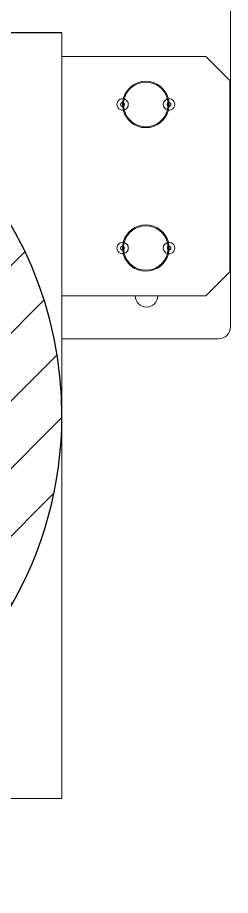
# Model space of a CAD drawing. Extents: x 7.8 to 40.8, y 9.2 to 40.5.
# Drawn here: x 25.88 to 30.32, y 9.21 to 27.56 of the extents above; entities that cross this region are included whole.
import ezdxf

# ---------------------------------------------------------------- set-up
doc = ezdxf.new("R2010")
doc.units = 0
doc.header["$LTSCALE"] = 0.5
doc.header["$MEASUREMENT"] = 0
doc.layers.add('DIM', color=1, linetype='CONTINUOUS')
doc.layers.add('OBJ', color=3, linetype='CONTINUOUS')

msp = doc.modelspace()

# ---------------------------------------------------------------- hatches: boundary and pattern name
at = {"layer": 'DIM'}
h = msp.add_hatch(dxfattribs=at)
h.set_pattern_fill('ANSI31', color=256, scale=8, style=0)
h.set_pattern_definition([(45, (28.5269, -51.2071), (-0.707107, 0.707107), [])])
edge = h.paths.add_edge_path()
edge.add_arc((18.8069968, 19.2415666), 8.0000016, 0, 90)
edge.add_line((18.8069968, 27.2415682), (10.5569969, 27.2415682))
edge.add_line((10.5569969, 27.2415682), (10.5569969, 9.7661808))
edge.add_line((10.5569969, 9.7661808), (11.3394682, 9.2140751))
edge.add_line((11.3394682, 9.2140751), (12.6714125, 9.2465323))
edge.add_line((12.6714125, 9.2465323), (13.5569968, 9.7661808))
edge.add_line((13.5569968, 9.7661808), (14.1982749, 9.8956785))
edge.add_line((14.1982749, 9.8956785), (14.9319968, 9.7661808))
edge.add_line((14.9319968, 9.7661808), (14.9319968, 11.2415649))
edge.add_line((14.9319968, 11.2415649), (15.2036378, 12.255343))
edge.add_line((15.2036378, 12.255343), (22.7047787, 12.255343))
edge.add_arc((18.8069968, 19.2415666), 8.0000016, 299.15819704, 360)

# ---------------------------------------------------------------- linework, layer by layer
at = {"layer": 'OBJ', "linetype": 'Continuous', "lineweight": 15}
for p, q in [((30.3222474, 21.0940953), (30.3222474, 28.7240953)), ((26.8069965, 27.2415682), (26.8069965, 11.2415649)), ((26.8069965, 26.741565), (29.8069969, 26.741565)), ((30.3069965, 26.2415665), (29.8069969, 26.741565)), ((30.3069965, 26.2415665), (30.3069965, 22.2415645)), ((29.8069969, 21.741566), (30.3069965, 22.2415645)), ((29.8069969, 21.741566), (26.8069965, 21.741566)), ((26.8069965, 20.8440937), (30.0722469, 20.8440937)), ((26.8069965, 11.2415649), (14.9319968, 11.2415649))]:
    msp.add_line(p, q, dxfattribs=at)
at = {"layer": 'OBJ'}
msp.add_line((18.8069968, 27.2415682), (26.8069965, 27.2415682), dxfattribs=at)
for start, end in [(0, 90), (299.15819704, 0)]:
    msp.add_arc((18.8069968, 19.2415666), 8.0000016, start, end, dxfattribs=at)
at = {"layer": 'OBJ', "linetype": 'Continuous', "lineweight": 15}
for centre, radius, start, end in [((28.5569968, 25.7415666), 0.485, 14.2126868, 165.7873132), ((28.5569968, 25.7415666), 0.465, 14.31261798, 165.68738202), ((28.0719968, 25.7415666), 0.12, 82.8936566, 277.1063434), ((28.0719968, 25.7415666), 0.04, 87.6366173, 272.3633827), ((28.5569968, 25.7415666), 0.485, 175.2732346, 184.7267654), ((28.5569968, 25.7415666), 0.465, 175.81965388, 184.18034612), ((28.0719968, 25.7415666), 0.04, 302.06816636, 57.93183364), ((28.0719968, 25.7415666), 0.12, 286.67494121, 73.32505879), ((29.0419968, 25.7415666), 0.12, 106.67494121, 253.32505879), ((29.0419968, 25.7415666), 0.04, 122.06816636, 237.93183364), ((28.5569968, 25.7415666), 0.465, 355.81965388, 4.18034612), ((29.0419968, 25.7415666), 0.12, 262.8936566, 97.1063434), ((29.0419968, 25.7415666), 0.04, 267.6366173, 92.3633827), ((28.5569968, 25.7415666), 0.485, 355.2732346, 4.7267654), ((28.5569968, 25.7415666), 0.485, 194.2126868, 345.7873132), ((28.5569968, 25.7415666), 0.465, 194.31261798, 345.68738202), ((28.5569968, 22.7415666), 0.485, 14.2126868, 165.7873132), ((28.5569968, 22.7415666), 0.465, 14.31261798, 165.68738202), ((28.0719968, 22.7415666), 0.12, 82.8936566, 277.1063434), ((28.0719968, 22.7415666), 0.04, 87.6366173, 272.3633827), ((28.5569968, 22.7415666), 0.485, 175.2732346, 184.7267654), ((28.5569968, 22.7415666), 0.465, 175.81965388, 184.18034612), ((28.0719968, 22.7415666), 0.04, 302.06816636, 57.93183364), ((28.0719968, 22.7415666), 0.12, 286.67494121, 73.32505879), ((29.0419968, 22.7415666), 0.12, 106.67494121, 253.32505879), ((29.0419968, 22.7415666), 0.04, 122.06816636, 237.93183364), ((28.5569968, 22.7415666), 0.465, 355.81965388, 4.18034612), ((29.0419968, 22.7415666), 0.12, 262.8936566, 97.1063434), ((29.0419968, 22.7415666), 0.04, 267.6366173, 92.3633827), ((28.5569968, 22.7415666), 0.485, 355.2732346, 4.7267654), ((28.5569968, 22.7415666), 0.485, 194.2126868, 345.7873132), ((28.5569968, 22.7415666), 0.465, 194.31261798, 345.68738202), ((28.5722468, 21.7415666), 0.234, 180, 0), ((30.0722468, 21.0940948), 0.25, 270, 0)]:
    msp.add_arc(centre, radius, start, end, dxfattribs=at)
for points in [[(28.086842, 25.8606459), (28.0736457, 25.7815313)], [(28.1064294, 25.6266109), (28.0932343, 25.7076685)], [(29.0075637, 25.8565205), (29.02076, 25.7754629)], [(29.0271511, 25.6224902), (29.0403474, 25.7016001)], [(28.086842, 22.8606456), (28.0736457, 22.781531)], [(29.0075637, 22.8565202), (29.02076, 22.7754626)], [(28.1064294, 22.6266105), (28.0932343, 22.7076682)], [(29.0271511, 22.6224898), (29.0403474, 22.7015997)]]:
    msp.add_open_spline(points, degree=1, dxfattribs=at)
for points, knots in [([(28.0736457, 25.7016001), (28.0747456, 25.6905914), (28.0774048, 25.6639765), (28.0833537, 25.6378248), (28.086842, 25.6224902)], [0, 0, 0, 0, 0.4136288048, 1, 1, 1, 1]), ([(28.0932343, 25.7754629), (28.0942845, 25.7868412), (28.0968527, 25.8146662), (28.1028717, 25.8409718), (28.1064294, 25.8565205)], [0, 0, 0, 0, 0.4089230431, 1, 1, 1, 1]), ([(29.02076, 25.7076685), (29.0197093, 25.6962921), (29.0171396, 25.6684696), (29.0111212, 25.6421617), (29.0075637, 25.6266109)], [0, 0, 0, 0, 0.4088944175, 1, 1, 1, 1]), ([(29.0403474, 25.7815313), (29.0392475, 25.7925399), (29.0365881, 25.8191553), (29.0306393, 25.8453095), (29.0271511, 25.8606459)], [0, 0, 0, 0, 0.4136169054, 1, 1, 1, 1]), ([(28.0932343, 22.7754626), (28.0942845, 22.7868409), (28.0968527, 22.8146658), (28.1028717, 22.8409715), (28.1064294, 22.8565202)], [0, 0, 0, 0, 0.4089230431, 1, 1, 1, 1]), ([(29.0403474, 22.781531), (29.0392475, 22.7925396), (29.0365881, 22.8191549), (29.0306393, 22.8453092), (29.0271511, 22.8606456)], [0, 0, 0, 0, 0.4136169054, 1, 1, 1, 1]), ([(28.0736457, 22.7015997), (28.0747456, 22.6905911), (28.0774048, 22.6639762), (28.0833537, 22.6378244), (28.086842, 22.6224898)], [0, 0, 0, 0, 0.4136288048, 1, 1, 1, 1]), ([(29.02076, 22.7076682), (29.0197093, 22.6962917), (29.0171396, 22.6684693), (29.0111212, 22.6421613), (29.0075637, 22.6266105)], [0, 0, 0, 0, 0.4088944175, 1, 1, 1, 1])]:
    msp.add_open_spline(points, degree=3, knots=knots, dxfattribs=at)

doc.saveas('drawing.dxf')
